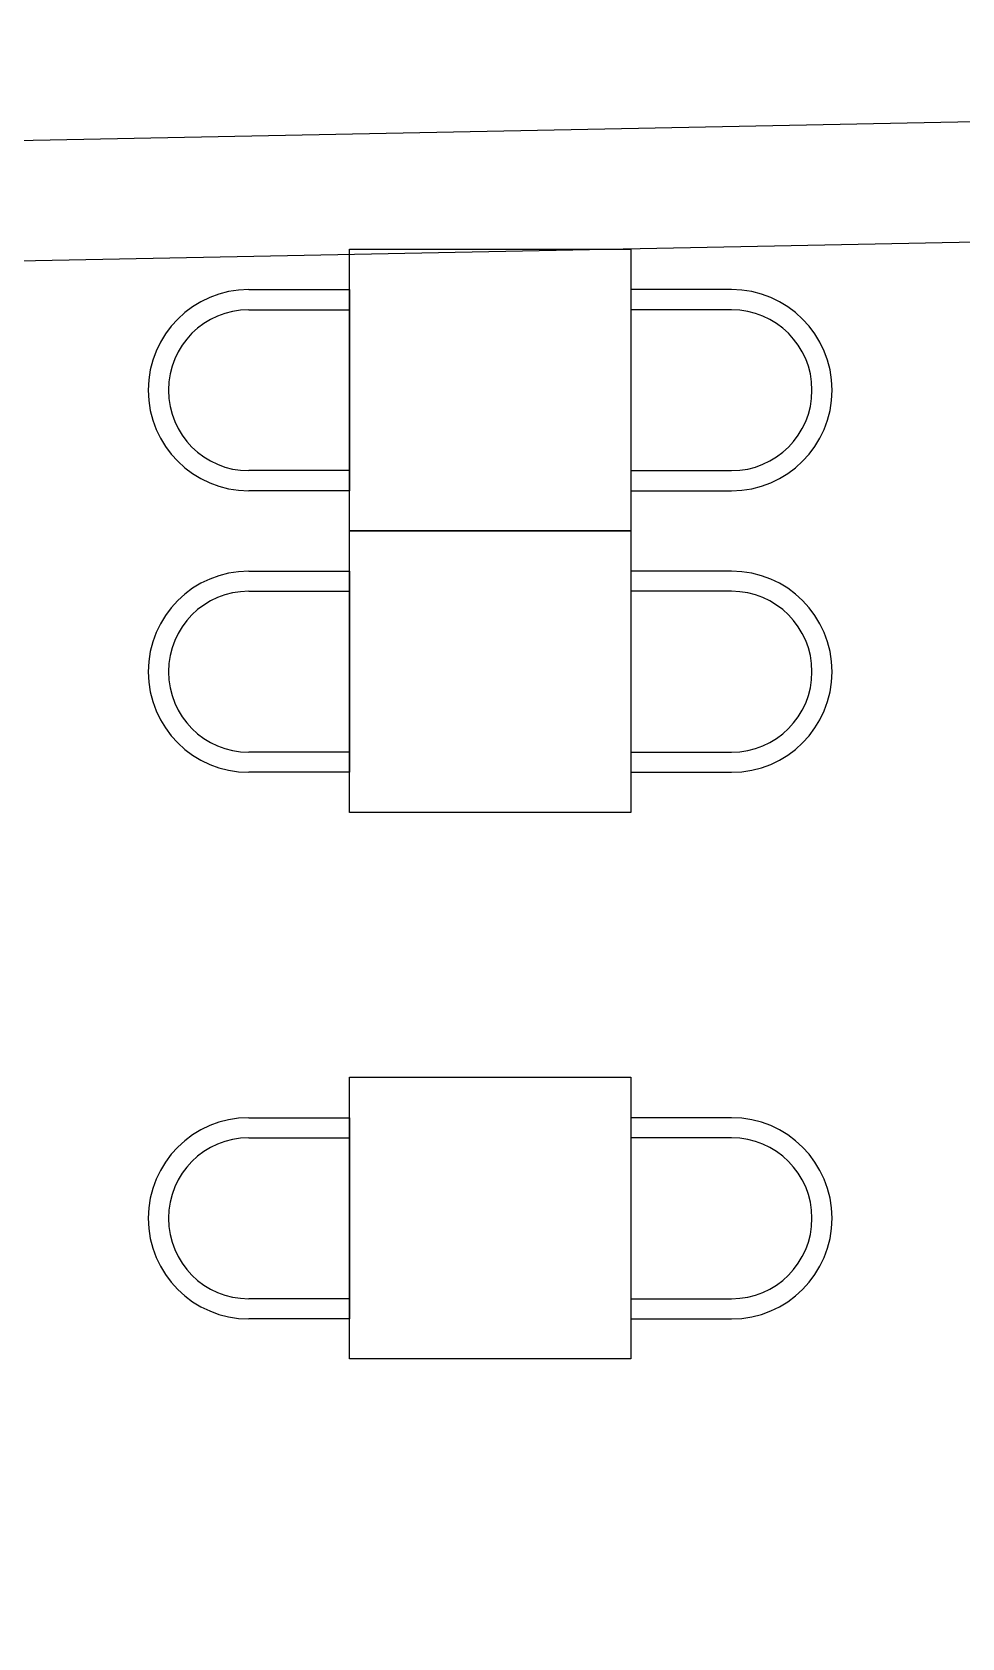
# Model space of a CAD drawing. Header units: millimetres. Extents: x 24870 to 27223, y 1839 to 3696.
# Drawn here: x 26645.3 to 26876.4, y 3025.2 to 3424.4 of the extents above; entities that cross this region are included whole.
import ezdxf

# ---------------------------------------------------------------- set-up
doc = ezdxf.new("R2010")
doc.units = ezdxf.units.MM
doc.layers.add('0-gnl-parapet', color=252, linetype='Continuous')

msp = doc.modelspace()

# ---------------------------------------------------------------- linework, layer by layer
for p, q in [((26724.147, 3300.415), (26724.147, 3370.415)), ((26724.147, 3370.415), (26794.147, 3370.415)), ((26794.147, 3370.415), (26794.147, 3300.415)), ((26699.147, 3360.375), (26724.147, 3360.375)), ((26724.147, 3360.375), (26724.147, 3310.375)), ((26819.147, 3360.375), (26794.147, 3360.375)), ((26794.147, 3360.375), (26794.147, 3310.375)), ((26699.147, 3355.375), (26724.147, 3355.375)), ((26819.147, 3355.375), (26794.147, 3355.375)), ((26724.147, 3315.375), (26699.147, 3315.375)), ((26794.147, 3315.375), (26819.147, 3315.375)), ((26724.147, 3310.375), (26699.147, 3310.375)), ((26794.147, 3310.375), (26819.147, 3310.375)), ((26724.147, 3230.435), (26724.147, 3300.435)), ((26724.147, 3300.435), (26794.147, 3300.435)), ((26794.147, 3300.415), (26724.147, 3300.415)), ((26794.147, 3300.435), (26794.147, 3230.435)), ((26699.147, 3290.395), (26724.147, 3290.395)), ((26724.147, 3290.395), (26724.147, 3240.395)), ((26819.147, 3290.395), (26794.147, 3290.395)), ((26794.147, 3290.395), (26794.147, 3240.395)), ((26699.147, 3285.395), (26724.147, 3285.395)), ((26819.147, 3285.395), (26794.147, 3285.395)), ((26724.147, 3245.395), (26699.147, 3245.395)), ((26794.147, 3245.395), (26819.147, 3245.395)), ((26724.147, 3240.395), (26699.147, 3240.395)), ((26794.147, 3240.395), (26819.147, 3240.395)), ((26794.147, 3230.435), (26724.147, 3230.435)), ((26724.147, 3094.578), (26724.147, 3164.578)), ((26724.147, 3164.578), (26794.147, 3164.578)), ((26794.147, 3164.578), (26794.147, 3094.578)), ((26699.147, 3154.538), (26724.147, 3154.538)), ((26724.147, 3154.538), (26724.147, 3104.538)), ((26819.147, 3154.538), (26794.147, 3154.538)), ((26794.147, 3154.538), (26794.147, 3104.538)), ((26699.147, 3149.538), (26724.147, 3149.538)), ((26819.147, 3149.538), (26794.147, 3149.538)), ((26724.147, 3109.538), (26699.147, 3109.538)), ((26794.147, 3109.538), (26819.147, 3109.538)), ((26724.147, 3104.538), (26699.147, 3104.538)), ((26794.147, 3104.538), (26819.147, 3104.538)), ((26794.147, 3094.578), (26724.147, 3094.578))]:
    msp.add_line(p, q)
for centre, radius, start, end in [((26699.147, 3335.375), 25, 90, 270), ((26819.147, 3335.375), 25, 270, 90), ((26699.147, 3335.375), 20, 90, 270), ((26819.147, 3335.375), 20, 270, 90), ((26699.147, 3265.395), 25, 90, 270), ((26819.147, 3265.395), 25, 270, 90), ((26699.147, 3265.395), 20, 90, 270), ((26819.147, 3265.395), 20, 270, 90), ((26699.147, 3129.538), 25, 90, 270), ((26819.147, 3129.538), 25, 270, 90), ((26699.147, 3129.538), 20, 90, 270), ((26819.147, 3129.538), 20, 270, 90)]:
    msp.add_arc(centre, radius, start, end)
at = {"layer": '0-gnl-parapet'}
for points in [[(24904.831, 2642.853), (24918.613, 3424.382), (26380.507, 3424.382), (26382.242, 3392.315), (27188.702, 3408.273)], [(27177.853, 2698.416), (27159.517, 3377.69), (26353.853, 3361.748), (26352.087, 3394.382), (24948.089, 3394.382), (24934.826, 2642.324)]]:
    msp.add_lwpolyline(points, dxfattribs=at)

doc.saveas('drawing.dxf')
